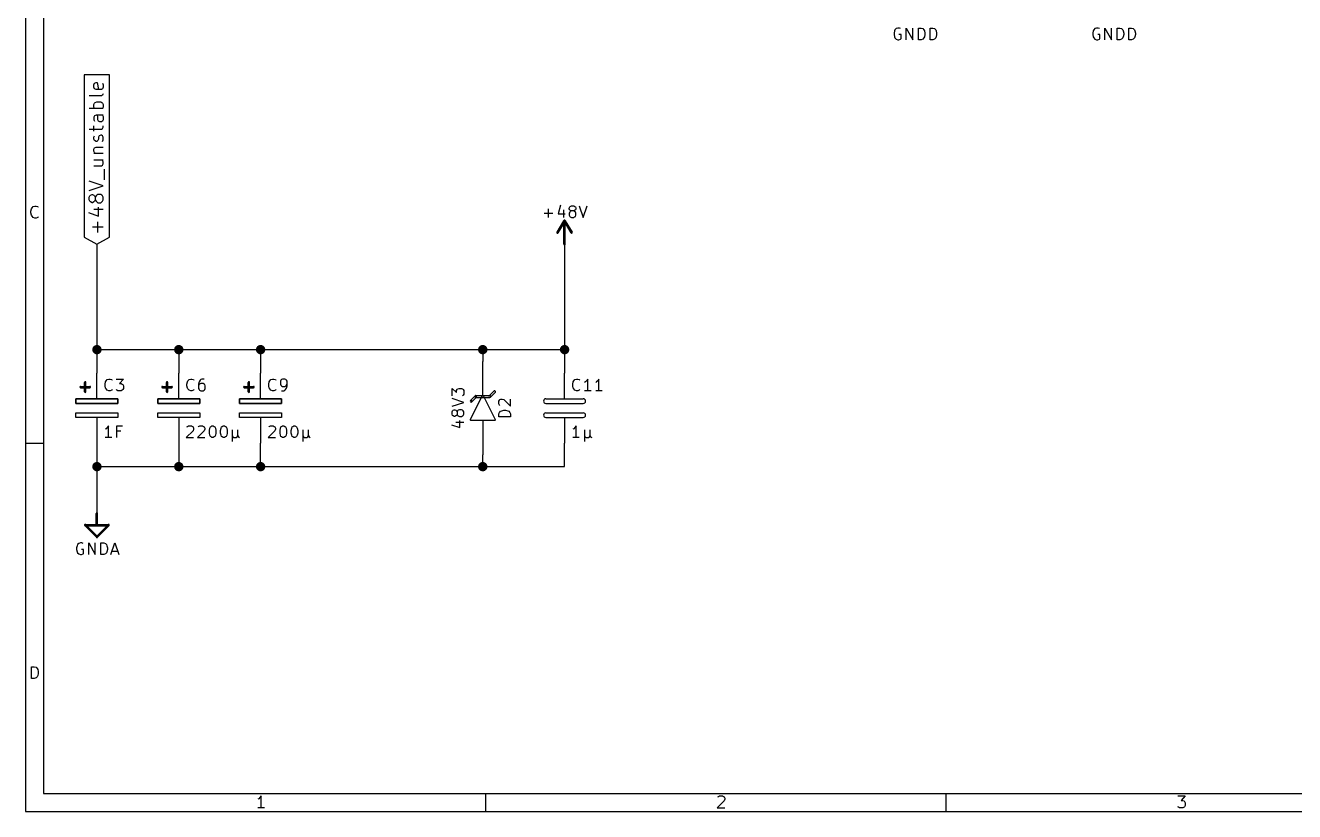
# Model space of a CAD drawing. Extents: x 10 to 287, y -200 to -10.
# Drawn here: x 10 to 147.9, y -200 to -114.7 of the extents above; entities that cross this region are included whole.
import ezdxf

# ---------------------------------------------------------------- set-up
doc = ezdxf.new("R2010")
doc.units = 0
doc.header["$MEASUREMENT"] = 0
doc.layers.add('BLACK', color=7, linetype='CONTINUOUS')
doc.layers.add('WHITE', color=7, linetype='CONTINUOUS')

msp = doc.modelspace()

# ---------------------------------------------------------------- linework, layer by layer
at = {"layer": 'Black'}
for p, q in [((10.0076, -10.0076), (10.0076, -200)), ((11.9888, -11.9888), (11.9888, -198.018)), ((104.419, -115.265), (104.369, -115.494)), ((104.369, -115.494), (104.369, -115.672)), ((104.369, -115.672), (104.419, -115.926)), ((104.47, -115.138), (104.419, -115.265)), ((104.597, -115.011), (104.47, -115.138)), ((104.775, -114.96), (104.597, -115.011)), ((104.953, -114.96), (104.775, -114.96)), ((105.131, -115.672), (104.902, -115.672)), ((105.08, -115.011), (104.953, -114.96)), ((105.131, -116.103), (105.131, -115.672)), ((105.689, -116.23), (105.689, -114.96)), ((105.689, -114.96), (106.401, -116.23)), ((106.401, -116.23), (106.401, -114.96)), ((107.01, -116.23), (107.01, -114.96)), ((107.01, -114.96), (107.315, -114.96)), ((107.315, -114.96), (107.493, -115.011)), ((107.493, -115.011), (107.62, -115.138)), ((107.62, -115.138), (107.671, -115.265)), ((107.671, -115.265), (107.721, -115.494)), ((107.721, -115.672), (107.671, -115.926)), ((107.721, -115.494), (107.721, -115.672)), ((108.28, -116.23), (108.28, -114.96)), ((108.28, -114.96), (108.585, -114.96)), ((108.585, -114.96), (108.763, -115.011)), ((108.763, -115.011), (108.89, -115.138)), ((108.89, -115.138), (108.941, -115.265)), ((108.941, -115.265), (108.991, -115.494)), ((108.991, -115.672), (108.941, -115.926)), ((108.991, -115.494), (108.991, -115.672)), ((126.009, -115.265), (125.959, -115.494)), ((125.959, -115.494), (125.959, -115.672)), ((125.959, -115.672), (126.009, -115.926)), ((126.06, -115.138), (126.009, -115.265)), ((126.187, -115.011), (126.06, -115.138)), ((126.365, -114.96), (126.187, -115.011)), ((126.543, -114.96), (126.365, -114.96)), ((126.721, -115.672), (126.492, -115.672)), ((126.67, -115.011), (126.543, -114.96)), ((126.721, -116.103), (126.721, -115.672)), ((127.279, -116.23), (127.279, -114.96)), ((127.279, -114.96), (127.991, -116.23)), ((127.991, -116.23), (127.991, -114.96)), ((128.6, -116.23), (128.6, -114.96)), ((128.6, -114.96), (128.905, -114.96)), ((128.905, -114.96), (129.083, -115.011)), ((129.083, -115.011), (129.21, -115.138)), ((129.21, -115.138), (129.261, -115.265)), ((129.261, -115.265), (129.311, -115.494)), ((129.311, -115.672), (129.261, -115.926)), ((129.311, -115.494), (129.311, -115.672)), ((129.87, -116.23), (129.87, -114.96)), ((129.87, -114.96), (130.175, -114.96)), ((130.175, -114.96), (130.353, -115.011)), ((130.353, -115.011), (130.48, -115.138)), ((130.48, -115.138), (130.531, -115.265)), ((130.531, -115.265), (130.581, -115.494)), ((130.581, -115.672), (130.531, -115.926)), ((130.581, -115.494), (130.581, -115.672)), ((104.419, -115.926), (104.47, -116.027)), ((104.47, -116.027), (104.597, -116.154)), ((104.597, -116.154), (104.775, -116.23)), ((104.775, -116.23), (104.902, -116.23)), ((104.902, -116.23), (105.08, -116.154)), ((105.08, -116.154), (105.131, -116.103)), ((107.315, -116.23), (107.01, -116.23)), ((107.493, -116.154), (107.315, -116.23)), ((107.62, -116.027), (107.493, -116.154)), ((107.671, -115.926), (107.62, -116.027)), ((108.585, -116.23), (108.28, -116.23)), ((108.763, -116.154), (108.585, -116.23)), ((108.89, -116.027), (108.763, -116.154)), ((108.941, -115.926), (108.89, -116.027)), ((126.009, -115.926), (126.06, -116.027)), ((126.06, -116.027), (126.187, -116.154)), ((126.187, -116.154), (126.365, -116.23)), ((126.365, -116.23), (126.492, -116.23)), ((126.492, -116.23), (126.67, -116.154)), ((126.67, -116.154), (126.721, -116.103)), ((128.905, -116.23), (128.6, -116.23)), ((129.083, -116.154), (128.905, -116.23)), ((129.21, -116.027), (129.083, -116.154)), ((129.261, -115.926), (129.21, -116.027)), ((130.175, -116.23), (129.87, -116.23)), ((130.353, -116.154), (130.175, -116.23)), ((130.48, -116.027), (130.353, -116.154)), ((130.531, -115.926), (130.48, -116.027)), ((17.78, -120.015), (16.4084, -120.015)), ((16.4084, -120.015), (16.4084, -137.668)), ((17.4498, -121.107), (17.526, -120.955)), ((17.4498, -121.387), (17.4498, -121.107)), ((17.526, -120.955), (17.6784, -120.879)), ((17.6784, -120.879), (17.8054, -120.879)), ((19.1516, -120.015), (17.78, -120.015)), ((17.8054, -120.879), (17.9578, -121.615)), ((18.3896, -120.955), (18.4658, -121.107)), ((18.4658, -121.107), (18.4658, -121.387)), ((19.1516, -137.668), (19.1516, -120.015)), ((18.2626, -122.326), (16.9418, -122.326)), ((17.526, -121.539), (17.4498, -121.387)), ((17.6784, -121.615), (17.526, -121.539)), ((18.2626, -121.615), (17.6784, -121.615)), ((18.3896, -121.539), (18.2626, -121.615)), ((18.3896, -122.25), (18.2626, -122.326)), ((18.4658, -121.387), (18.3896, -121.539)), ((18.4658, -122.098), (18.3896, -122.25)), ((18.4658, -123.698), (16.9418, -123.698)), ((17.4498, -123.266), (17.526, -123.114)), ((17.4498, -123.546), (17.4498, -123.266)), ((17.526, -123.698), (17.4498, -123.546)), ((17.526, -123.114), (17.6022, -123.038)), ((17.6022, -123.038), (17.7546, -122.961)), ((17.7546, -122.961), (18.1864, -122.961)), ((18.1864, -122.961), (18.3134, -123.038)), ((18.3134, -123.038), (18.3896, -123.114)), ((18.3896, -123.114), (18.4658, -123.266)), ((18.4658, -123.546), (18.3896, -123.698)), ((18.4658, -123.266), (18.4658, -123.546)), ((17.526, -124.485), (17.4498, -124.638)), ((17.4498, -124.638), (17.4498, -124.917)), ((17.4498, -124.917), (17.526, -125.07)), ((17.6784, -124.409), (17.526, -124.485)), ((18.4658, -124.409), (17.6784, -124.409)), ((17.8816, -124.562), (17.8054, -124.409)), ((17.8816, -124.917), (17.8816, -124.562)), ((17.9578, -125.07), (17.8816, -124.917)), ((18.1102, -125.146), (17.9578, -125.07)), ((18.2626, -125.146), (18.1102, -125.146)), ((18.3896, -125.07), (18.2626, -125.146)), ((18.3896, -124.409), (18.4658, -124.562)), ((18.4658, -124.917), (18.3896, -125.07)), ((18.4658, -124.562), (18.4658, -124.917)), ((16.9418, -125.933), (18.2626, -125.933)), ((17.4498, -126.136), (17.4498, -125.552)), ((17.4498, -126.797), (17.526, -126.67)), ((17.4498, -127.025), (17.4498, -126.797)), ((18.034, -126.67), (17.9578, -126.797)), ((17.9578, -126.797), (17.9578, -127.025)), ((18.1864, -126.594), (18.034, -126.67)), ((18.2626, -126.594), (18.1864, -126.594)), ((18.2626, -125.933), (18.3896, -125.857)), ((18.3896, -126.67), (18.2626, -126.594)), ((18.3896, -125.857), (18.4658, -125.705)), ((18.4658, -126.797), (18.3896, -126.67)), ((18.4658, -125.705), (18.4658, -125.552)), ((18.4658, -127.102), (18.4658, -126.797)), ((17.526, -127.178), (17.4498, -127.025)), ((17.4498, -128.118), (17.526, -127.965)), ((17.4498, -128.321), (17.4498, -128.118)), ((17.6784, -127.254), (17.526, -127.178)), ((17.526, -127.965), (17.6784, -127.889)), ((17.7546, -127.254), (17.6784, -127.254)), ((17.6784, -127.889), (18.4658, -127.889)), ((17.8816, -127.178), (17.7546, -127.254)), ((17.9578, -127.025), (17.8816, -127.178)), ((18.3896, -127.254), (18.4658, -127.102)), ((17.526, -128.473), (17.4498, -128.321)), ((17.4498, -128.549), (18.4658, -128.549)), ((17.4498, -129.261), (18.4658, -129.261)), ((17.6022, -128.549), (17.526, -128.473)), ((18.3896, -129.337), (18.3134, -129.261)), ((18.4658, -129.489), (18.3896, -129.337)), ((18.4658, -129.692), (18.4658, -129.489)), ((17.4498, -129.921), (18.2626, -129.921)), ((18.2626, -129.921), (18.3896, -129.845)), ((18.3896, -129.845), (18.4658, -129.692)), ((18.6182, -131.445), (18.6182, -130.277)), ((18.4658, -132.08), (16.9418, -131.572)), ((16.9418, -132.588), (18.4658, -132.08)), ((16.9418, -133.325), (17.018, -133.172)), ((16.9418, -133.604), (16.9418, -133.325)), ((17.018, -133.756), (16.9418, -133.604)), ((17.018, -133.172), (17.0942, -133.096)), ((17.0942, -133.096), (17.2466, -133.02)), ((17.2466, -133.02), (17.2974, -133.02)), ((17.2974, -133.02), (17.4498, -133.096)), ((17.4498, -133.096), (17.526, -133.172)), ((17.526, -133.172), (17.6022, -133.325)), ((17.6022, -133.604), (17.526, -133.756)), ((17.6784, -133.172), (17.6022, -133.325)), ((17.6022, -133.325), (17.6022, -133.604)), ((17.6022, -133.604), (17.6784, -133.756)), ((17.7546, -133.096), (17.6784, -133.172)), ((17.8816, -133.02), (17.7546, -133.096)), ((18.1864, -133.02), (17.8816, -133.02)), ((18.3134, -133.096), (18.1864, -133.02)), ((18.3896, -133.172), (18.3134, -133.096)), ((18.4658, -133.325), (18.3896, -133.172)), ((18.3896, -133.756), (18.4658, -133.604)), ((18.4658, -133.604), (18.4658, -133.325)), ((10.6172, -134.823), (10.668, -134.595)), ((10.6172, -135.026), (10.6172, -134.823)), ((10.668, -135.255), (10.6172, -135.026)), ((10.668, -134.595), (10.7442, -134.468)), ((10.7442, -134.468), (10.8458, -134.341)), ((10.8458, -134.341), (11.049, -134.29)), ((11.049, -134.29), (11.176, -134.29)), ((11.176, -134.29), (11.3538, -134.341)), ((11.3538, -134.341), (11.4046, -134.391)), ((16.8656, -134.976), (17.9578, -135.357)), ((17.0942, -133.833), (17.018, -133.756)), ((17.2466, -133.909), (17.0942, -133.833)), ((17.2974, -133.909), (17.2466, -133.909)), ((17.4498, -133.833), (17.2974, -133.909)), ((17.526, -133.756), (17.4498, -133.833)), ((17.4498, -134.62), (18.4658, -134.62)), ((17.6784, -133.756), (17.7546, -133.833)), ((17.7546, -133.833), (17.8816, -133.909)), ((17.8816, -133.909), (18.1864, -133.909)), ((17.9578, -135.357), (17.9578, -134.391)), ((18.1864, -133.909), (18.3134, -133.833)), ((18.3134, -133.833), (18.3896, -133.756)), ((66.3448, -135.052), (67.31, -135.052)), ((66.8274, -135.534), (66.8274, -134.569)), ((68.1482, -134.188), (67.8688, -135.103)), ((67.8688, -135.103), (68.6308, -135.103)), ((68.453, -134.671), (68.453, -135.534)), ((69.088, -134.493), (69.1388, -134.366)), ((69.088, -134.569), (69.088, -134.493)), ((69.1388, -134.671), (69.088, -134.569)), ((69.1388, -134.925), (69.088, -135.052)), ((69.088, -135.052), (69.088, -135.28)), ((69.1388, -134.366), (69.1896, -134.315)), ((69.1896, -134.747), (69.1388, -134.671)), ((69.1896, -134.849), (69.1388, -134.925)), ((69.1896, -134.315), (69.3166, -134.264)), ((69.3166, -134.798), (69.1896, -134.747)), ((69.3166, -134.798), (69.1896, -134.849)), ((69.3166, -134.264), (69.5706, -134.264)), ((69.5706, -134.798), (69.3166, -134.798)), ((69.5706, -134.264), (69.6722, -134.315)), ((69.6722, -134.747), (69.5706, -134.798)), ((69.6722, -134.849), (69.5706, -134.798)), ((69.6722, -134.315), (69.7484, -134.366)), ((69.7484, -134.671), (69.6722, -134.747)), ((69.7484, -134.925), (69.6722, -134.849)), ((69.7484, -134.366), (69.7992, -134.493)), ((69.7992, -134.569), (69.7484, -134.671)), ((69.7992, -135.052), (69.7484, -134.925)), ((69.7992, -134.493), (69.7992, -134.569)), ((69.7992, -135.28), (69.7992, -135.052)), ((70.1802, -134.264), (70.5866, -135.534)), ((70.5866, -135.534), (71.0184, -134.264)), ((10.7442, -135.382), (10.668, -135.255)), ((10.8458, -135.509), (10.7442, -135.382)), ((11.049, -135.585), (10.8458, -135.509)), ((11.176, -135.585), (11.049, -135.585)), ((11.3538, -135.509), (11.176, -135.585)), ((11.4046, -135.458), (11.3538, -135.509)), ((17.8816, -137.16), (17.8816, -135.992)), ((67.7672, -137.109), (68.5038, -135.865)), ((67.8942, -137.185), (68.6308, -135.941)), ((68.5038, -138.43), (68.5038, -135.89)), ((68.5292, -135.941), (69.2658, -137.185)), ((68.6562, -135.865), (69.3928, -137.109)), ((68.6562, -138.43), (68.6562, -135.89)), ((69.088, -135.28), (69.1388, -135.407)), ((69.1388, -135.407), (69.1896, -135.458)), ((69.1896, -135.458), (69.3166, -135.534)), ((69.3166, -135.534), (69.5706, -135.534)), ((69.5706, -135.534), (69.6722, -135.458)), ((69.6722, -135.458), (69.7484, -135.407)), ((69.7484, -135.407), (69.7992, -135.28)), ((16.4084, -137.668), (17.78, -138.43)), ((18.4658, -136.576), (17.2974, -136.576)), ((17.78, -138.43), (19.1516, -137.668)), ((17.78, -138.43), (17.78, -152.4)), ((68.58, -138.43), (68.58, -152.4)), ((17.78, -149.86), (68.58, -149.86)), ((26.67, -149.86), (26.67, -152.4)), ((35.56, -149.86), (35.56, -152.4)), ((59.69, -149.86), (59.69, -151.13)), ((59.69, -154.94), (59.69, -151.13)), ((17.78, -155.194), (17.78, -152.4)), ((26.67, -155.194), (26.67, -152.4)), ((35.56, -155.194), (35.56, -152.4)), ((68.58, -155.194), (68.58, -152.4)), ((16.002, -153.848), (17.018, -153.848)), ((16.002, -154), (17.018, -154)), ((16.4338, -154.432), (16.4338, -153.416)), ((16.5862, -154.432), (16.5862, -153.416)), ((24.892, -153.848), (25.908, -153.848)), ((24.892, -154), (25.908, -154)), ((25.3238, -154.432), (25.3238, -153.416)), ((25.4762, -154.432), (25.4762, -153.416)), ((33.782, -153.848), (34.798, -153.848)), ((33.782, -154), (34.798, -154)), ((34.2138, -154.432), (34.2138, -153.416)), ((34.3662, -154.432), (34.3662, -153.416)), ((56.3626, -154.864), (56.3626, -154.076)), ((56.3626, -154.076), (56.8452, -154.508)), ((56.8452, -154.305), (56.896, -154.203)), ((56.8452, -154.508), (56.8452, -154.305)), ((56.896, -154.203), (56.9468, -154.127)), ((56.9468, -154.127), (57.0738, -154.076)), ((57.0738, -154.076), (57.3786, -154.076)), ((57.3786, -154.076), (57.5056, -154.127)), ((57.5056, -154.127), (57.5564, -154.203)), ((57.5564, -154.203), (57.6326, -154.305)), ((57.6326, -154.305), (57.6326, -154.686)), ((60.8838, -154.356), (60.3758, -154.864)), ((15.494, -155.702), (15.494, -155.194)), ((15.494, -155.194), (15.494, -155.702)), ((20.066, -155.194), (15.494, -155.194)), ((15.494, -155.194), (20.066, -155.194)), ((15.494, -155.702), (20.066, -155.702)), ((20.066, -155.702), (15.494, -155.702)), ((20.066, -155.194), (20.066, -155.702)), ((20.066, -155.702), (20.066, -155.194)), ((24.384, -155.702), (24.384, -155.194)), ((24.384, -155.194), (24.384, -155.702)), ((28.956, -155.194), (24.384, -155.194)), ((24.384, -155.194), (28.956, -155.194)), ((24.384, -155.702), (28.956, -155.702)), ((28.956, -155.702), (24.384, -155.702)), ((28.956, -155.194), (28.956, -155.702)), ((28.956, -155.702), (28.956, -155.194)), ((33.274, -155.702), (33.274, -155.194)), ((33.274, -155.194), (33.274, -155.702)), ((37.846, -155.194), (33.274, -155.194)), ((33.274, -155.194), (37.846, -155.194)), ((33.274, -155.702), (37.846, -155.702)), ((37.846, -155.702), (33.274, -155.702)), ((37.846, -155.194), (37.846, -155.702)), ((37.846, -155.702), (37.846, -155.194)), ((57.6326, -155.6), (56.3626, -155.169)), ((56.3626, -156.007), (57.6326, -155.6)), ((57.5564, -154.788), (57.5056, -154.864)), ((57.6326, -154.686), (57.5564, -154.788)), ((58.8518, -154.864), (58.3438, -155.372)), ((58.3438, -157.455), (59.6138, -154.889)), ((59.0042, -155.016), (58.4962, -155.524)), ((58.928, -154.838), (60.452, -154.838)), ((58.928, -155.042), (60.452, -155.042)), ((59.6138, -154.889), (59.6392, -154.889)), ((59.6392, -154.889), (59.6646, -154.864)), ((59.6646, -154.864), (59.7154, -154.864)), ((59.7154, -154.864), (59.7662, -154.915)), ((59.7662, -154.915), (61.0362, -157.455)), ((61.0362, -154.508), (60.5282, -155.016)), ((66.548, -155.194), (70.612, -155.194)), ((66.548, -155.702), (70.612, -155.702)), ((15.494, -157.226), (15.494, -156.718)), ((15.494, -156.718), (20.066, -156.718)), ((20.066, -156.718), (20.066, -157.226)), ((24.384, -157.226), (24.384, -156.718)), ((24.384, -156.718), (28.956, -156.718)), ((28.956, -156.718), (28.956, -157.226)), ((33.274, -157.226), (33.274, -156.718)), ((33.274, -156.718), (37.846, -156.718)), ((37.846, -156.718), (37.846, -157.226)), ((56.3626, -156.616), (56.4134, -156.515)), ((56.3626, -156.87), (56.3626, -156.616)), ((56.4134, -156.997), (56.3626, -156.87)), ((56.4134, -156.515), (56.4642, -156.439)), ((56.4642, -157.048), (56.4134, -156.997)), ((56.4642, -156.439), (56.5912, -156.388)), ((56.5912, -157.099), (56.4642, -157.048)), ((56.5912, -156.388), (56.6674, -156.388)), ((56.6674, -157.099), (56.5912, -157.099)), ((56.6674, -156.388), (56.769, -156.439)), ((56.769, -157.048), (56.6674, -157.099)), ((56.769, -156.439), (56.8452, -156.515)), ((56.8452, -156.997), (56.769, -157.048)), ((56.8452, -156.515), (56.896, -156.616)), ((56.896, -156.87), (56.8452, -156.997)), ((56.9468, -156.515), (56.896, -156.616)), ((56.896, -156.616), (56.896, -156.87)), ((56.896, -156.87), (56.9468, -156.997)), ((57.023, -156.439), (56.9468, -156.515)), ((56.9468, -156.997), (57.023, -157.048)), ((57.15, -156.388), (57.023, -156.439)), ((57.023, -157.048), (57.15, -157.099)), ((57.3786, -156.388), (57.15, -156.388)), ((57.15, -157.099), (57.3786, -157.099)), ((57.5056, -156.439), (57.3786, -156.388)), ((57.3786, -157.099), (57.5056, -157.048)), ((57.5564, -156.515), (57.5056, -156.439)), ((57.5056, -157.048), (57.5564, -156.997)), ((57.6326, -156.616), (57.5564, -156.515)), ((57.5564, -156.997), (57.6326, -156.87)), ((57.6326, -156.87), (57.6326, -156.616)), ((66.548, -156.718), (70.612, -156.718)), ((20.066, -157.226), (15.494, -157.226)), ((17.78, -157.226), (17.78, -160.02)), ((18.7706, -158.445), (18.669, -158.496)), ((18.8976, -158.318), (18.7706, -158.445)), ((19.0246, -158.14), (18.8976, -158.318)), ((19.0246, -159.41), (19.0246, -158.14)), ((19.939, -159.41), (19.939, -158.14)), ((19.939, -158.14), (20.5486, -158.14)), ((28.956, -157.226), (24.384, -157.226)), ((26.67, -157.226), (26.67, -160.02)), ((27.559, -158.242), (27.6098, -158.191)), ((27.6098, -158.191), (27.7368, -158.14)), ((27.7368, -158.14), (28.0416, -158.14)), ((28.0416, -158.14), (28.1432, -158.191)), ((28.1432, -158.191), (28.2194, -158.242)), ((28.2194, -158.242), (28.2702, -158.369)), ((28.2702, -158.496), (28.2194, -158.674)), ((28.2702, -158.369), (28.2702, -158.496)), ((28.7782, -158.242), (28.829, -158.191)), ((28.829, -158.191), (28.956, -158.14)), ((28.956, -158.14), (29.2608, -158.14)), ((29.2608, -158.14), (29.3624, -158.191)), ((29.3624, -158.191), (29.4386, -158.242)), ((29.4386, -158.242), (29.4894, -158.369)), ((29.4894, -158.496), (29.4386, -158.674)), ((29.4894, -158.369), (29.4894, -158.496)), ((29.9974, -158.623), (30.0482, -158.369)), ((30.0482, -158.369), (30.099, -158.242)), ((30.099, -158.242), (30.1752, -158.191)), ((30.1752, -158.191), (30.2768, -158.14)), ((30.2768, -158.14), (30.4038, -158.14)), ((30.4038, -158.14), (30.5308, -158.191)), ((30.5308, -158.191), (30.5816, -158.242)), ((30.5816, -158.242), (30.6578, -158.369)), ((30.6578, -158.369), (30.7086, -158.623)), ((31.2166, -158.623), (31.2674, -158.369)), ((31.2674, -158.369), (31.3182, -158.242)), ((31.3182, -158.242), (31.3944, -158.191)), ((31.3944, -158.191), (31.496, -158.14)), ((31.496, -158.14), (31.623, -158.14)), ((31.623, -158.14), (31.75, -158.191)), ((31.75, -158.191), (31.8008, -158.242)), ((31.8008, -158.242), (31.877, -158.369)), ((31.877, -158.369), (31.9278, -158.623)), ((32.4866, -158.547), (32.4866, -159.817)), ((33.0962, -159.207), (33.0962, -158.547)), ((37.846, -157.226), (33.274, -157.226)), ((35.56, -157.226), (35.56, -160.02)), ((36.449, -158.242), (36.4998, -158.191)), ((36.4998, -158.191), (36.6268, -158.14)), ((36.6268, -158.14), (36.9316, -158.14)), ((36.9316, -158.14), (37.0332, -158.191)), ((37.0332, -158.191), (37.1094, -158.242)), ((37.1094, -158.242), (37.1602, -158.369)), ((37.1602, -158.496), (37.1094, -158.674)), ((37.1602, -158.369), (37.1602, -158.496)), ((37.6682, -158.623), (37.719, -158.369)), ((37.719, -158.369), (37.7698, -158.242)), ((37.7698, -158.242), (37.846, -158.191)), ((37.846, -158.191), (37.9476, -158.14)), ((37.9476, -158.14), (38.0746, -158.14)), ((38.0746, -158.14), (38.2016, -158.191)), ((38.2016, -158.191), (38.2524, -158.242)), ((38.2524, -158.242), (38.3286, -158.369)), ((38.3286, -158.369), (38.3794, -158.623)), ((38.8874, -158.623), (38.9382, -158.369)), ((38.9382, -158.369), (38.989, -158.242)), ((38.989, -158.242), (39.0652, -158.191)), ((39.0652, -158.191), (39.1668, -158.14)), ((39.1668, -158.14), (39.2938, -158.14)), ((39.2938, -158.14), (39.4208, -158.191)), ((39.4208, -158.191), (39.4716, -158.242)), ((39.4716, -158.242), (39.5478, -158.369)), ((39.5478, -158.369), (39.5986, -158.623)), ((40.1574, -158.547), (40.1574, -159.817)), ((40.767, -159.207), (40.767, -158.547)), ((56.2864, -158.039), (57.2008, -158.318)), ((56.769, -157.734), (57.6326, -157.734)), ((57.2008, -158.318), (57.2008, -157.556)), ((58.3438, -157.505), (58.3438, -157.455)), ((58.3946, -157.556), (58.3438, -157.505)), ((60.9854, -157.556), (58.3946, -157.556)), ((59.69, -157.48), (59.69, -161.29)), ((61.0362, -157.505), (60.9854, -157.556)), ((61.0362, -157.455), (61.0362, -157.505)), ((66.548, -157.226), (70.612, -157.226)), ((68.58, -157.226), (68.58, -160.02)), ((69.5706, -158.445), (69.469, -158.496)), ((69.6976, -158.318), (69.5706, -158.445)), ((69.8246, -158.14), (69.6976, -158.318)), ((69.8246, -159.41), (69.8246, -158.14)), ((70.739, -158.547), (70.739, -159.817)), ((71.3486, -159.207), (71.3486, -158.547)), ((19.3802, -159.41), (18.669, -159.41)), ((20.3708, -158.725), (19.939, -158.725)), ((28.2194, -158.674), (27.4828, -159.41)), ((27.4828, -159.41), (28.2702, -159.41)), ((29.4386, -158.674), (28.702, -159.41)), ((28.702, -159.41), (29.4894, -159.41)), ((29.9974, -158.928), (29.9974, -158.623)), ((30.0482, -159.156), (29.9974, -158.928)), ((30.099, -159.283), (30.0482, -159.156)), ((30.1752, -159.334), (30.099, -159.283)), ((30.2768, -159.41), (30.1752, -159.334)), ((30.4038, -159.41), (30.2768, -159.41)), ((30.5308, -159.334), (30.4038, -159.41)), ((30.5816, -159.283), (30.5308, -159.334)), ((30.6578, -159.156), (30.5816, -159.283)), ((30.7086, -158.928), (30.6578, -159.156)), ((30.7086, -158.623), (30.7086, -158.928)), ((31.2166, -158.928), (31.2166, -158.623)), ((31.2674, -159.156), (31.2166, -158.928)), ((31.3182, -159.283), (31.2674, -159.156)), ((31.3944, -159.334), (31.3182, -159.283)), ((31.496, -159.41), (31.3944, -159.334)), ((31.623, -159.41), (31.496, -159.41)), ((31.75, -159.334), (31.623, -159.41)), ((31.8008, -159.283), (31.75, -159.334)), ((31.877, -159.156), (31.8008, -159.283)), ((31.9278, -158.928), (31.877, -159.156)), ((31.9278, -158.623), (31.9278, -158.928)), ((32.4866, -159.207), (32.5374, -159.334)), ((32.5374, -159.334), (32.6644, -159.41)), ((32.6644, -159.41), (32.9184, -159.41)), ((32.9184, -159.41), (33.02, -159.334)), ((33.02, -159.334), (33.0962, -159.207)), ((33.0962, -159.207), (33.147, -159.334)), ((33.147, -159.334), (33.274, -159.41)), ((37.1094, -158.674), (36.3728, -159.41)), ((36.3728, -159.41), (37.1602, -159.41)), ((37.6682, -158.928), (37.6682, -158.623)), ((37.719, -159.156), (37.6682, -158.928)), ((37.7698, -159.283), (37.719, -159.156)), ((37.846, -159.334), (37.7698, -159.283)), ((37.9476, -159.41), (37.846, -159.334)), ((38.0746, -159.41), (37.9476, -159.41)), ((38.2016, -159.334), (38.0746, -159.41)), ((38.2524, -159.283), (38.2016, -159.334)), ((38.3286, -159.156), (38.2524, -159.283)), ((38.3794, -158.928), (38.3286, -159.156)), ((38.3794, -158.623), (38.3794, -158.928)), ((38.8874, -158.928), (38.8874, -158.623)), ((38.9382, -159.156), (38.8874, -158.928)), ((38.989, -159.283), (38.9382, -159.156)), ((39.0652, -159.334), (38.989, -159.283)), ((39.1668, -159.41), (39.0652, -159.334)), ((39.2938, -159.41), (39.1668, -159.41)), ((39.4208, -159.334), (39.2938, -159.41)), ((39.4716, -159.283), (39.4208, -159.334)), ((39.5478, -159.156), (39.4716, -159.283)), ((39.5986, -158.928), (39.5478, -159.156)), ((39.5986, -158.623), (39.5986, -158.928)), ((40.1574, -159.207), (40.2082, -159.334)), ((40.2082, -159.334), (40.3352, -159.41)), ((40.3352, -159.41), (40.5892, -159.41)), ((40.5892, -159.41), (40.6908, -159.334)), ((40.6908, -159.334), (40.767, -159.207)), ((40.767, -159.207), (40.8178, -159.334)), ((40.8178, -159.334), (40.9448, -159.41)), ((70.1802, -159.41), (69.469, -159.41)), ((70.739, -159.207), (70.7898, -159.334)), ((70.7898, -159.334), (70.9168, -159.41)), ((70.9168, -159.41), (71.1708, -159.41)), ((71.1708, -159.41), (71.2724, -159.334)), ((71.2724, -159.334), (71.3486, -159.207)), ((71.3486, -159.207), (71.3994, -159.334)), ((71.3994, -159.334), (71.5264, -159.41)), ((10.0076, -159.995), (11.9888, -159.995)), ((17.78, -160.02), (17.78, -167.64)), ((26.67, -160.02), (26.67, -162.56)), ((35.56, -162.56), (35.56, -160.02)), ((59.69, -162.56), (59.69, -161.29)), ((68.58, -162.56), (68.58, -160.02)), ((17.78, -162.56), (68.58, -162.56)), ((17.7038, -168.91), (17.7038, -167.64)), ((17.8562, -168.91), (17.8562, -167.64)), ((17.7292, -170.231), (16.4592, -168.961)), ((16.51, -168.834), (17.78, -168.834)), ((16.51, -168.986), (17.78, -168.986)), ((17.8308, -170.129), (16.5608, -168.859)), ((18.9992, -168.859), (17.7292, -170.129)), ((17.78, -168.834), (19.05, -168.834)), ((17.78, -168.986), (19.05, -168.986)), ((19.1008, -168.961), (17.8308, -170.231)), ((15.7988, -170.891), (15.6718, -171.018)), ((15.9766, -170.84), (15.7988, -170.891)), ((16.1544, -170.84), (15.9766, -170.84)), ((16.2814, -170.891), (16.1544, -170.84)), ((16.891, -172.11), (16.891, -170.84)), ((16.891, -170.84), (17.6022, -172.11)), ((17.6022, -172.11), (17.6022, -170.84)), ((18.2118, -172.11), (18.2118, -170.84)), ((18.2118, -170.84), (18.5166, -170.84)), ((18.5166, -170.84), (18.6944, -170.891)), ((18.6944, -170.891), (18.8214, -171.018)), ((19.304, -172.11), (19.7104, -170.84)), ((19.7104, -170.84), (20.1422, -172.11)), ((15.621, -171.145), (15.5702, -171.374)), ((15.5702, -171.374), (15.5702, -171.552)), ((15.5702, -171.552), (15.621, -171.806)), ((15.6718, -171.018), (15.621, -171.145)), ((15.621, -171.806), (15.6718, -171.907)), ((15.6718, -171.907), (15.7988, -172.034)), ((15.7988, -172.034), (15.9766, -172.11)), ((15.9766, -172.11), (16.1036, -172.11)), ((16.3322, -171.552), (16.1036, -171.552)), ((16.1036, -172.11), (16.2814, -172.034)), ((16.2814, -172.034), (16.3322, -171.983)), ((16.3322, -171.983), (16.3322, -171.552)), ((18.5166, -172.11), (18.2118, -172.11)), ((18.6944, -172.034), (18.5166, -172.11)), ((18.8214, -171.907), (18.6944, -172.034)), ((18.8214, -171.018), (18.8722, -171.145)), ((18.8722, -171.806), (18.8214, -171.907)), ((18.8722, -171.145), (18.923, -171.374)), ((18.923, -171.552), (18.8722, -171.806)), ((18.923, -171.374), (18.923, -171.552)), ((19.431, -171.729), (20.0152, -171.729)), ((10.668, -185.572), (10.668, -184.277)), ((10.668, -184.277), (10.9728, -184.277)), ((10.9728, -184.277), (11.176, -184.328)), ((11.176, -184.328), (11.2776, -184.455)), ((11.2776, -184.455), (11.3538, -184.582)), ((11.3538, -184.582), (11.4046, -184.81)), ((10.9728, -185.572), (10.668, -185.572)), ((11.176, -185.496), (10.9728, -185.572)), ((11.2776, -185.369), (11.176, -185.496)), ((11.3538, -185.242), (11.2776, -185.369)), ((11.4046, -185.014), (11.3538, -185.242)), ((11.4046, -184.81), (11.4046, -185.014)), ((11.9888, -198.018), (285.013, -198.018)), ((35.4838, -198.476), (35.3822, -198.603)), ((35.6108, -198.298), (35.4838, -198.476)), ((35.6108, -199.593), (35.6108, -198.298)), ((59.9948, -198.018), (59.9948, -200)), ((85.2424, -198.399), (85.2932, -198.349)), ((85.2932, -198.349), (85.4202, -198.298)), ((85.4202, -198.298), (85.725, -198.298)), ((85.725, -198.298), (85.852, -198.349)), ((85.852, -198.349), (85.9028, -198.399)), ((85.9028, -198.399), (85.979, -198.526)), ((85.979, -198.526), (85.979, -198.653)), ((110.007, -198.018), (110.007, -200)), ((135.179, -198.298), (135.992, -198.298)), ((135.992, -198.298), (135.56, -198.78)), ((35.3822, -198.603), (35.2552, -198.653)), ((35.9918, -199.593), (35.2552, -199.593)), ((85.9028, -198.831), (85.1662, -199.593)), ((85.1662, -199.593), (85.979, -199.593)), ((85.979, -198.653), (85.9028, -198.831)), ((135.255, -199.517), (135.179, -199.466)), ((135.382, -199.593), (135.255, -199.517)), ((135.738, -199.593), (135.382, -199.593)), ((135.56, -198.78), (135.738, -198.78)), ((135.738, -198.78), (135.865, -198.831)), ((135.865, -199.517), (135.738, -199.593)), ((135.865, -198.831), (135.915, -198.907)), ((135.915, -199.466), (135.865, -199.517)), ((135.915, -198.907), (135.992, -199.034)), ((135.992, -199.339), (135.915, -199.466)), ((135.992, -199.034), (135.992, -199.339)), ((10.0076, -200), (286.995, -200))]:
    msp.add_line(p, q, dxfattribs=at)
at = {"layer": 'Black', "const_width": 0.508}
for points in [[(17.526, -149.86, 1), (18.034, -149.86, 1)], [(26.416, -149.86, 1), (26.924, -149.86, 1)], [(35.306, -149.86, 1), (35.814, -149.86, 1)], [(59.436, -149.86, 1), (59.944, -149.86, 1)], [(68.326, -149.86, 1), (68.834, -149.86, 1)], [(17.526, -162.56, 1), (18.034, -162.56, 1)], [(26.416, -162.56, 1), (26.924, -162.56, 1)], [(35.306, -162.56, 1), (35.814, -162.56, 1)], [(59.436, -162.56, 1), (59.944, -162.56, 1)]]:
    msp.add_lwpolyline(points, format="xyb", close=True, dxfattribs=at)
at = {"layer": 'Black'}
for centre, radius, start, end in [((68.58, -135.89), 0.0762, 360, 540), ((68.58, -135.89), 0.0762, 30.9638, 210.964), ((68.58, -135.89), 0.0762, 329.036, 509.036), ((67.818, -137.16), 0.0762, 149.036, 329.036), ((69.342, -137.16), 0.0762, 210.964, 390.964), ((68.58, -138.43), 0.0762, 180, 360), ((16.002, -153.924), 0.0762, 90, 270), ((16.51, -153.416), 0.0762, 360, 540), ((17.018, -153.924), 0.0762, 270, 450), ((24.892, -153.924), 0.0762, 90, 270), ((25.4, -153.416), 0.0762, 360, 540), ((25.908, -153.924), 0.0762, 270, 450), ((33.782, -153.924), 0.0762, 90, 270), ((34.29, -153.416), 0.0762, 360, 540), ((34.798, -153.924), 0.0762, 270, 450), ((60.96, -154.432), 0.1016, 315, 495), ((16.51, -154.432), 0.0762, 180, 360), ((25.4, -154.432), 0.0762, 180, 360), ((34.29, -154.432), 0.0762, 180, 360), ((58.42, -155.448), 0.1016, 0, 180), ((58.42, -155.448), 0.1016, 495, 675), ((58.42, -155.448), 0.1016, 180, 360), ((58.928, -154.94), 0.1016, 90, 270), ((58.928, -154.94), 0.1016, 315, 495), ((60.452, -154.94), 0.1016, 495, 675), ((60.452, -154.94), 0.1016, 270, 450), ((66.548, -155.448), 0.254, 90, 270), ((70.612, -155.448), 0.254, 270, 450), ((66.548, -156.972), 0.254, 90, 270), ((70.612, -156.972), 0.254, 270, 450), ((17.78, -167.64), 0.0762, 360, 540), ((16.51, -168.91), 0.0762, 405, 585), ((16.51, -168.91), 0.0762, 90, 270), ((17.78, -168.91), 0.0762, 90, 270), ((17.78, -168.91), 0.0762, 180, 360), ((17.78, -168.91), 0.0762, 270, 450), ((19.05, -168.91), 0.0762, 315, 495), ((19.05, -168.91), 0.0762, 270, 450), ((17.78, -170.18), 0.0762, 495, 675), ((17.78, -170.18), 0.0762, 225, 405)]:
    msp.add_arc(centre, radius, start, end, dxfattribs=at)
at = {"layer": 'White'}
for p, q in [((18.669, -153.594), (18.7198, -153.365)), ((18.669, -153.772), (18.669, -153.594)), ((18.7198, -154.026), (18.669, -153.772)), ((18.7198, -153.365), (18.7706, -153.238)), ((18.7706, -154.127), (18.7198, -154.026)), ((18.7706, -153.238), (18.8976, -153.111)), ((18.8976, -154.254), (18.7706, -154.127)), ((18.8976, -153.111), (19.0754, -153.06)), ((19.0754, -154.33), (18.8976, -154.254)), ((19.0754, -153.06), (19.2024, -153.06)), ((19.2024, -154.33), (19.0754, -154.33)), ((19.2024, -153.06), (19.3802, -153.111)), ((19.3802, -154.254), (19.2024, -154.33)), ((19.3802, -153.111), (19.431, -153.162)), ((19.431, -154.203), (19.3802, -154.254)), ((19.8628, -153.06), (20.6502, -153.06)), ((19.939, -154.254), (19.8628, -154.203)), ((20.0406, -154.33), (19.939, -154.254)), ((20.4216, -154.33), (20.0406, -154.33)), ((20.6502, -153.06), (20.2184, -153.543)), ((20.2184, -153.543), (20.4216, -153.543)), ((20.4216, -153.543), (20.5232, -153.594)), ((20.5232, -154.254), (20.4216, -154.33)), ((20.5232, -153.594), (20.5994, -153.645)), ((20.5994, -154.203), (20.5232, -154.254)), ((20.5994, -153.645), (20.6502, -153.772)), ((20.6502, -154.076), (20.5994, -154.203)), ((20.6502, -153.772), (20.6502, -154.076)), ((27.559, -153.594), (27.6098, -153.365)), ((27.559, -153.772), (27.559, -153.594)), ((27.6098, -154.026), (27.559, -153.772)), ((27.6098, -153.365), (27.6606, -153.238)), ((27.6606, -154.127), (27.6098, -154.026)), ((27.6606, -153.238), (27.7876, -153.111)), ((27.7876, -154.254), (27.6606, -154.127)), ((27.7876, -153.111), (27.9654, -153.06)), ((27.9654, -154.33), (27.7876, -154.254)), ((27.9654, -153.06), (28.0924, -153.06)), ((28.0924, -154.33), (27.9654, -154.33)), ((28.0924, -153.06), (28.2702, -153.111)), ((28.2702, -154.254), (28.0924, -154.33)), ((28.2702, -153.111), (28.321, -153.162)), ((28.321, -154.203), (28.2702, -154.254)), ((28.8798, -153.365), (28.829, -153.594)), ((28.829, -153.594), (28.829, -154.076)), ((28.8798, -153.645), (28.829, -153.772)), ((28.829, -154.076), (28.8798, -154.203)), ((29.0068, -153.162), (28.8798, -153.365)), ((28.9306, -153.594), (28.8798, -153.645)), ((28.8798, -154.203), (28.9306, -154.254)), ((29.0576, -153.543), (28.9306, -153.594)), ((28.9306, -154.254), (29.0576, -154.33)), ((29.0576, -153.111), (29.0068, -153.162)), ((29.1846, -153.06), (29.0576, -153.111)), ((29.3116, -153.543), (29.0576, -153.543)), ((29.0576, -154.33), (29.3116, -154.33)), ((29.4132, -153.06), (29.1846, -153.06)), ((29.4132, -153.594), (29.3116, -153.543)), ((29.3116, -154.33), (29.4132, -154.254)), ((29.4894, -153.645), (29.4132, -153.594)), ((29.4132, -154.254), (29.4894, -154.203)), ((29.5402, -153.772), (29.4894, -153.645)), ((29.4894, -154.203), (29.5402, -154.076)), ((29.5402, -154.076), (29.5402, -153.772)), ((36.449, -153.594), (36.4998, -153.365)), ((36.449, -153.772), (36.449, -153.594)), ((36.4998, -154.026), (36.449, -153.772)), ((36.4998, -153.365), (36.5506, -153.238)), ((36.5506, -154.127), (36.4998, -154.026)), ((36.5506, -153.238), (36.6776, -153.111)), ((36.6776, -154.254), (36.5506, -154.127)), ((36.6776, -153.111), (36.8554, -153.06)), ((36.8554, -154.33), (36.6776, -154.254)), ((36.8554, -153.06), (36.9824, -153.06)), ((36.9824, -154.33), (36.8554, -154.33)), ((36.9824, -153.06), (37.1602, -153.111)), ((37.1602, -154.254), (36.9824, -154.33)), ((37.1602, -153.111), (37.211, -153.162)), ((37.211, -154.203), (37.1602, -154.254)), ((37.7698, -153.162), (37.719, -153.289)), ((37.719, -153.289), (37.719, -153.594)), ((37.719, -153.594), (37.7698, -153.721)), ((37.8206, -153.111), (37.7698, -153.162)), ((37.7698, -153.721), (37.8206, -153.772)), ((37.9476, -153.06), (37.8206, -153.111)), ((37.8206, -153.772), (37.9476, -153.848)), ((37.8206, -154.33), (38.0746, -154.33)), ((38.2016, -153.06), (37.9476, -153.06)), ((37.9476, -153.848), (38.2016, -153.848)), ((38.0746, -154.33), (38.2016, -154.254)), ((38.3032, -153.111), (38.2016, -153.06)), ((38.2016, -153.848), (38.3032, -153.772)), ((38.2016, -154.254), (38.2524, -154.203)), ((38.2524, -154.203), (38.3794, -154.026)), ((38.3794, -153.162), (38.3032, -153.111)), ((38.3032, -153.772), (38.3794, -153.721)), ((38.4302, -153.289), (38.3794, -153.162)), ((38.3794, -153.721), (38.4302, -153.594)), ((38.3794, -154.026), (38.4302, -153.772)), ((38.4302, -153.772), (38.4302, -153.289)), ((69.469, -153.594), (69.5198, -153.365)), ((69.469, -153.772), (69.469, -153.594)), ((69.5198, -154.026), (69.469, -153.772)), ((69.5198, -153.365), (69.5706, -153.238)), ((69.5706, -154.127), (69.5198, -154.026)), ((69.5706, -153.238), (69.6976, -153.111)), ((69.6976, -154.254), (69.5706, -154.127)), ((69.6976, -153.111), (69.8754, -153.06)), ((69.8754, -154.33), (69.6976, -154.254)), ((69.8754, -153.06), (70.0024, -153.06)), ((70.0024, -154.33), (69.8754, -154.33)), ((70.0024, -153.06), (70.1802, -153.111)), ((70.1802, -154.254), (70.0024, -154.33)), ((70.1802, -153.111), (70.231, -153.162)), ((70.231, -154.203), (70.1802, -154.254)), ((70.8406, -153.365), (70.739, -153.416)), ((71.4502, -154.33), (70.739, -154.33)), ((70.9676, -153.238), (70.8406, -153.365)), ((71.0946, -153.06), (70.9676, -153.238)), ((71.0946, -154.33), (71.0946, -153.06)), ((72.0598, -153.365), (71.9582, -153.416)), ((72.6694, -154.33), (71.9582, -154.33)), ((72.1868, -153.238), (72.0598, -153.365)), ((72.3138, -153.06), (72.1868, -153.238)), ((72.3138, -154.33), (72.3138, -153.06)), ((61.4426, -155.448), (61.4934, -155.346)), ((61.4426, -155.753), (61.4426, -155.448)), ((61.4934, -155.88), (61.4426, -155.753)), ((61.4934, -155.346), (61.5442, -155.27)), ((61.5442, -155.27), (61.6712, -155.219)), ((61.6712, -155.219), (61.7982, -155.219)), ((61.7982, -155.219), (61.976, -155.27)), ((61.976, -155.27), (62.7126, -156.007)), ((62.7126, -156.007), (62.7126, -155.219)), ((61.4426, -156.845), (61.4934, -156.667)), ((61.4426, -157.15), (61.4426, -156.845)), ((62.7126, -157.15), (61.4426, -157.15)), ((61.5442, -155.931), (61.4934, -155.88)), ((61.4934, -156.667), (61.6204, -156.54)), ((61.6204, -156.54), (61.7474, -156.489)), ((61.7474, -156.489), (61.976, -156.439)), ((61.976, -156.439), (62.1538, -156.439)), ((62.1538, -156.439), (62.4078, -156.489)), ((62.4078, -156.489), (62.5094, -156.54)), ((62.5094, -156.54), (62.6364, -156.667)), ((62.6364, -156.667), (62.7126, -156.845)), ((62.7126, -156.845), (62.7126, -157.15))]:
    msp.add_line(p, q, dxfattribs=at)

doc.saveas('drawing.dxf')
